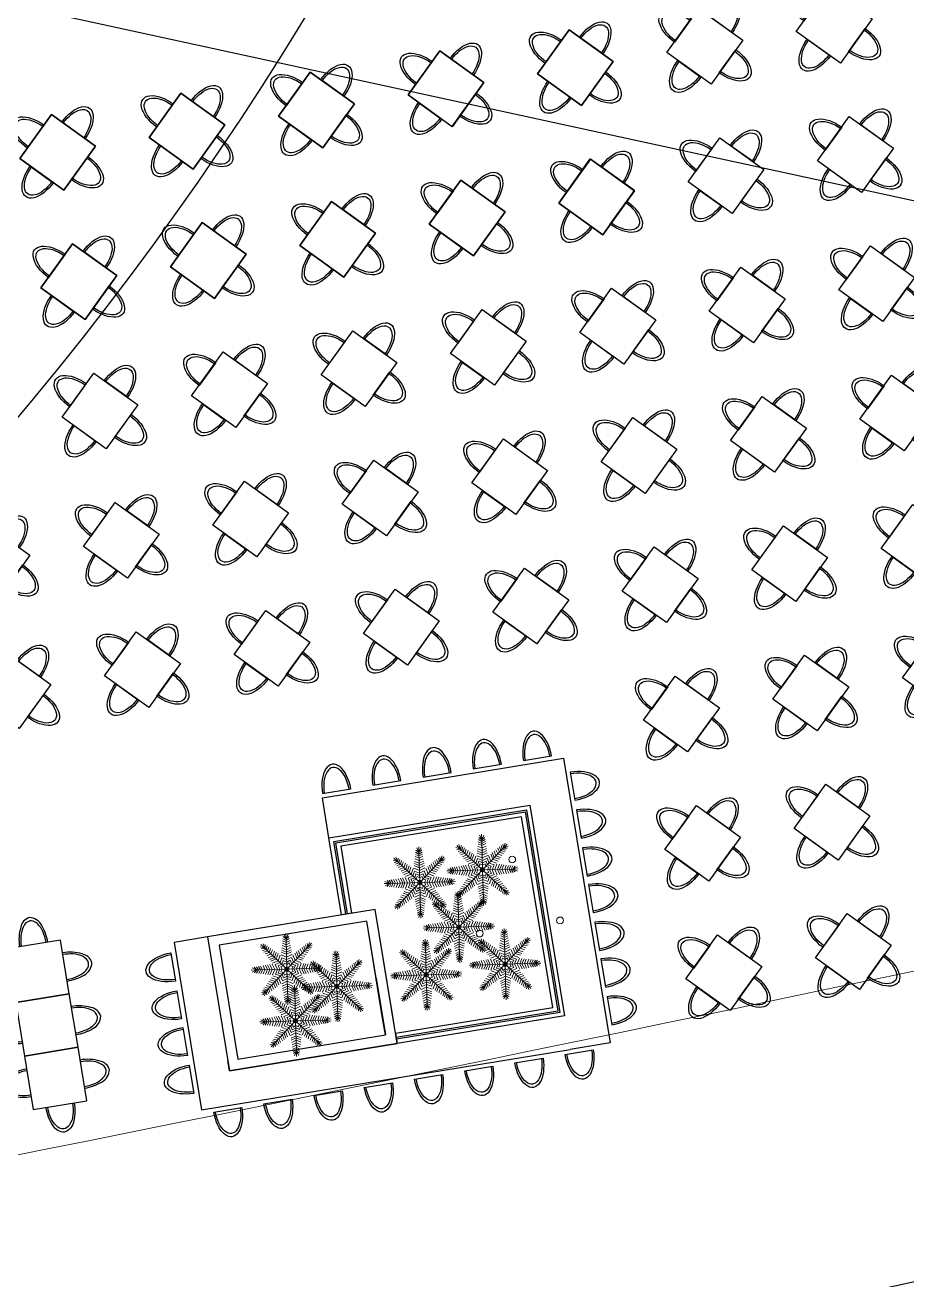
# Model space of a CAD drawing. Header units: metres. Extents: x 2 to 659295185, y -28 to 1124222152.
# Drawn here: x 655611.81 to 655624.8, y 1126425.51 to 1126444 of the extents above; entities that cross this region are included whole.
import ezdxf

# ---------------------------------------------------------------- set-up
doc = ezdxf.new("R2010")
doc.units = ezdxf.units.M
doc.header["$MEASUREMENT"] = 0
for name, pattern in [('CCSM_C1_CUERPO D.dwg 19-03-12$0$CONTINUA', [0]), ('CCSM_C1_CUERPO EL$0$DASHED', [0.75, 0.5, -0.25]), ('DASHDOT', [1, 0.5, -0.25, 0, -0.25])]:
    doc.linetypes.add(name, pattern=pattern)
doc.layers.get('0').update_dxf_attribs({"linetype": 'CONTINUOUS'})
for name, color, linetype in [('CCSM_C1_CUERPO CK$0$A-VISTA 4', 8, 'CONTINUOUS'), ('CCSM_C1_CUERPO D.dwg 19-03-12$0$1_jardinera', 86, 'CONTINUOUS'), ('CCSM_C1_CUERPO D.dwg 19-03-12$0$A-VISTA 4', 8, 'CONTINUOUS'), ('CCSM_C1_CUERPO D.dwg 19-03-12$0$MESÓN', 6, 'CONTINUOUS'), ('CCSM_C1_CUERPO D.dwg 19-03-12$0$PTOS DE UBIC DE TUBERIAS', 1, 'CONTINUOUS'), ('CCSM_C1_CUERPO D.dwg 19-03-12$0$SILLAS', 8, 'CONTINUOUS'), ('CCSM_C1_CUERPO EL$0$A-PROYECCIONES', 5, 'CCSM_C1_CUERPO EL$0$DASHED'), ('MESAS', 5, 'CONTINUOUS'), ('MESAS DE FERIA', 7, 'CONTINUOUS'), ('Numero de manzana', 6, 'CONTINUOUS'), ('SILLAS', 2, 'CONTINUOUS'), ('TERRENO DE TABACALERA', 50, 'CONTINUOUS')]:
    doc.layers.add(name, color=color, linetype=linetype)
doc.layers.add('LOCALES ASIGNADOS', color=41, linetype='DASHDOT', lineweight=0)
doc.layers.add('PISO AZUL', color=7, linetype='CONTINUOUS', true_color=0xbddeff)

# ---------------------------------------------------------------- blocks, each defined once
blk = doc.blocks.new('CCSM_C1_CUERPO D.dwg 19-03-12$0$PALMERA')
at = {"linetype": 'Continuous', "lineweight": 0}
for p, q in [((0, 0.438), (-0.027, 0.495)), ((0, 0.438), (0, 0.506)), ((0, 0.438), (0.027, 0.495)), ((-0.275, 0.324), (-0.334, 0.346)), ((-0.275, 0.324), (-0.323, 0.372)), ((-0.273, 0.323), (-0.322, 0.317)), ((-0.275, 0.324), (-0.297, 0.383)), ((0, 0.049), (-0.275, 0.324)), ((-0.273, 0.323), (-0.268, 0.371)), ((-0.259, 0.308), (-0.246, 0.354)), ((-0.241, 0.29), (-0.225, 0.338)), ((0, 0.297), (-0.058, 0.323)), ((0, 0.333), (-0.054, 0.354)), ((0, 0.361), (-0.049, 0.385)), ((0, 0.39), (-0.045, 0.412)), ((0, 0.415), (-0.042, 0.439)), ((0, 0.436), (-0.038, 0.466)), ((0, 0.436), (0.038, 0.466)), ((0, 0.415), (0.042, 0.439)), ((0, 0.049), (0, 0.438)), ((0, 0.39), (0.045, 0.412)), ((0, 0.361), (0.049, 0.385)), ((0, 0.333), (0.054, 0.354)), ((0, 0.049), (0.275, 0.324)), ((0, 0.297), (0.058, 0.323)), ((0.241, 0.29), (0.225, 0.338)), ((0.259, 0.308), (0.246, 0.354)), ((0.273, 0.323), (0.268, 0.371)), ((0.273, 0.323), (0.322, 0.317)), ((0.275, 0.324), (0.297, 0.383)), ((0.275, 0.324), (0.323, 0.372)), ((0.275, 0.324), (0.334, 0.346)), ((-0.259, 0.308), (-0.305, 0.296)), ((-0.241, 0.29), (-0.289, 0.274)), ((-0.22, 0.27), (-0.272, 0.252)), ((-0.2, 0.25), (-0.253, 0.227)), ((-0.175, 0.224), (-0.235, 0.202)), ((-0.22, 0.27), (-0.203, 0.321)), ((-0.154, 0.203), (-0.218, 0.179)), ((-0.134, 0.183), (-0.201, 0.158)), ((-0.2, 0.25), (-0.177, 0.302)), ((-0.175, 0.224), (-0.153, 0.284)), ((-0.154, 0.203), (-0.13, 0.267)), ((-0.134, 0.183), (-0.108, 0.25)), ((-0.109, 0.159), (-0.081, 0.23)), ((-0.085, 0.135), (-0.061, 0.197)), ((0, 0.204), (-0.07, 0.235)), ((0, 0.239), (-0.066, 0.268)), ((-0.063, 0.112), (-0.047, 0.161)), ((0, 0.266), (-0.062, 0.295)), ((0, 0.17), (-0.061, 0.197)), ((0, 0.138), (-0.047, 0.161)), ((0, 0.266), (0.062, 0.295)), ((0, 0.239), (0.066, 0.268)), ((0, 0.204), (0.07, 0.235)), ((0, 0.17), (0.061, 0.197)), ((0, 0.138), (0.047, 0.161)), ((0.063, 0.112), (0.047, 0.161)), ((0.085, 0.135), (0.061, 0.197)), ((0.109, 0.159), (0.081, 0.23)), ((0.134, 0.183), (0.108, 0.25)), ((0.154, 0.203), (0.13, 0.267)), ((0.134, 0.183), (0.201, 0.158)), ((0.175, 0.224), (0.153, 0.284)), ((0.154, 0.203), (0.218, 0.179)), ((0.175, 0.224), (0.235, 0.202)), ((0.2, 0.25), (0.177, 0.302)), ((0.2, 0.25), (0.253, 0.227)), ((0.22, 0.27), (0.203, 0.321)), ((0.22, 0.27), (0.272, 0.252)), ((0.241, 0.29), (0.289, 0.274)), ((0.259, 0.308), (0.305, 0.296)), ((-0.389, 0.049), (-0.457, 0.049)), ((-0.389, 0.049), (-0.446, 0.076)), ((-0.389, 0.049), (-0.446, 0.023)), ((-0.387, 0.049), (-0.417, 0.087)), ((-0.387, 0.049), (-0.417, 0.011)), ((-0.366, 0.049), (-0.39, 0.091)), ((-0.366, 0.049), (-0.39, 0.007)), ((0, 0.049), (-0.389, 0.049)), ((-0.341, 0.049), (-0.363, 0.095)), ((-0.341, 0.049), (-0.363, 0.004)), ((-0.312, 0.049), (-0.336, 0.098)), ((-0.312, 0.049), (-0.336, 0)), ((-0.283, 0.049), (-0.304, 0.103)), ((-0.283, 0.049), (-0.304, -0.004)), ((0, 0.049), (-0.275, -0.226)), ((-0.248, 0.049), (-0.274, 0.107)), ((-0.248, 0.049), (-0.274, -0.009)), ((-0.217, 0.049), (-0.246, 0.111)), ((-0.217, 0.049), (-0.246, -0.013)), ((-0.19, 0.049), (-0.219, 0.115)), ((-0.19, 0.049), (-0.219, -0.016)), ((-0.155, 0.049), (-0.185, 0.119)), ((-0.155, 0.049), (-0.185, -0.021)), ((-0.109, 0.159), (-0.181, 0.131)), ((-0.085, 0.135), (-0.148, 0.11)), ((-0.121, 0.049), (-0.148, 0.11)), ((-0.121, 0.049), (-0.148, -0.012)), ((-0.063, 0.112), (-0.112, 0.096)), ((-0.089, 0.049), (-0.112, 0.096)), ((-0.089, 0.049), (-0.112, 0.003)), ((-0.063, -0.014), (-0.112, 0.003)), ((-0.043, 0.092), (-0.079, 0.082)), ((-0.061, 0.049), (-0.079, 0.082)), ((-0.061, 0.049), (-0.079, 0.017)), ((-0.043, 0.006), (-0.079, 0.017)), ((-0.043, 0.092), (-0.033, 0.128)), ((-0.043, 0.006), (-0.033, -0.03)), ((0, 0.11), (-0.033, 0.128)), ((0, 0.11), (0.033, 0.128)), ((0, 0.049), (0, -0.34)), ((0, 0.049), (0.275, -0.226)), ((0, 0.049), (0.389, 0.049)), ((0.043, 0.092), (0.033, 0.128)), ((0.043, 0.006), (0.033, -0.03)), ((0.043, 0.092), (0.079, 0.082)), ((0.043, 0.006), (0.079, 0.017)), ((0.061, 0.049), (0.079, 0.082)), ((0.061, 0.049), (0.079, 0.017)), ((0.063, 0.112), (0.112, 0.096)), ((0.063, -0.014), (0.112, 0.003)), ((0.085, 0.135), (0.148, 0.11)), ((0.089, 0.049), (0.112, 0.096)), ((0.089, 0.049), (0.112, 0.003)), ((0.109, 0.159), (0.181, 0.131)), ((0.121, 0.049), (0.148, 0.11)), ((0.121, 0.049), (0.148, -0.012)), ((0.155, 0.049), (0.185, 0.119)), ((0.155, 0.049), (0.185, -0.021)), ((0.19, 0.049), (0.219, 0.115)), ((0.19, 0.049), (0.219, -0.016)), ((0.217, 0.049), (0.246, 0.111)), ((0.217, 0.049), (0.246, -0.013)), ((0.248, 0.049), (0.274, 0.107)), ((0.248, 0.049), (0.274, -0.009)), ((0.283, 0.049), (0.304, 0.103)), ((0.283, 0.049), (0.304, -0.004)), ((0.312, 0.049), (0.336, 0.098)), ((0.312, 0.049), (0.336, 0)), ((0.341, 0.049), (0.363, 0.095)), ((0.341, 0.049), (0.363, 0.004)), ((0.366, 0.049), (0.39, 0.091)), ((0.366, 0.049), (0.39, 0.007)), ((0.387, 0.049), (0.417, 0.087)), ((0.387, 0.049), (0.417, 0.011)), ((0.389, 0.049), (0.446, 0.076)), ((0.389, 0.049), (0.457, 0.049)), ((0.389, 0.049), (0.446, 0.023)), ((-0.22, -0.171), (-0.272, -0.154)), ((-0.2, -0.151), (-0.253, -0.128)), ((-0.175, -0.126), (-0.235, -0.104)), ((-0.154, -0.104), (-0.218, -0.081)), ((-0.134, -0.085), (-0.201, -0.059)), ((-0.2, -0.151), (-0.177, -0.204)), ((-0.109, -0.06), (-0.181, -0.032)), ((-0.175, -0.126), (-0.153, -0.186)), ((-0.154, -0.104), (-0.13, -0.168)), ((-0.085, -0.036), (-0.148, -0.012)), ((-0.134, -0.085), (-0.108, -0.152)), ((-0.109, -0.06), (-0.081, -0.132)), ((-0.085, -0.036), (-0.061, -0.099)), ((0, -0.106), (-0.07, -0.136)), ((0, -0.141), (-0.066, -0.17)), ((-0.063, -0.014), (-0.047, -0.063)), ((0, -0.072), (-0.061, -0.099)), ((0, -0.04), (-0.047, -0.063)), ((0, -0.012), (-0.033, -0.03)), ((0, -0.012), (0.033, -0.03)), ((0, -0.04), (0.047, -0.063)), ((0, -0.072), (0.061, -0.099)), ((0, -0.106), (0.07, -0.136)), ((0, -0.141), (0.066, -0.17)), ((0.063, -0.014), (0.047, -0.063)), ((0.085, -0.036), (0.061, -0.099)), ((0.109, -0.06), (0.081, -0.132)), ((0.085, -0.036), (0.148, -0.012)), ((0.134, -0.085), (0.108, -0.152)), ((0.109, -0.06), (0.181, -0.032)), ((0.154, -0.104), (0.13, -0.168)), ((0.134, -0.085), (0.201, -0.059)), ((0.175, -0.126), (0.153, -0.186)), ((0.154, -0.104), (0.218, -0.081)), ((0.175, -0.126), (0.235, -0.104)), ((0.2, -0.151), (0.177, -0.204)), ((0.2, -0.151), (0.253, -0.128)), ((0.22, -0.171), (0.272, -0.154)), ((-0.275, -0.226), (-0.334, -0.247)), ((-0.275, -0.226), (-0.323, -0.274)), ((-0.273, -0.224), (-0.322, -0.219)), ((-0.259, -0.21), (-0.305, -0.197)), ((-0.275, -0.226), (-0.297, -0.285)), ((-0.241, -0.192), (-0.289, -0.176)), ((-0.273, -0.224), (-0.268, -0.273)), ((-0.259, -0.21), (-0.246, -0.256)), ((-0.241, -0.192), (-0.225, -0.24)), ((-0.22, -0.171), (-0.203, -0.223)), ((0, -0.168), (-0.062, -0.197)), ((0, -0.198), (-0.058, -0.225)), ((0, -0.234), (-0.054, -0.255)), ((0, -0.263), (-0.049, -0.287)), ((0, -0.291), (-0.045, -0.314)), ((0, -0.317), (-0.042, -0.341)), ((0, -0.168), (0.062, -0.197)), ((0, -0.198), (0.058, -0.225)), ((0, -0.234), (0.054, -0.255)), ((0, -0.263), (0.049, -0.287)), ((0, -0.291), (0.045, -0.314)), ((0, -0.317), (0.042, -0.341)), ((0.22, -0.171), (0.203, -0.223)), ((0.241, -0.192), (0.225, -0.24)), ((0.241, -0.192), (0.289, -0.176)), ((0.259, -0.21), (0.246, -0.256)), ((0.259, -0.21), (0.305, -0.197)), ((0.273, -0.224), (0.268, -0.273)), ((0.273, -0.224), (0.322, -0.219)), ((0.275, -0.226), (0.323, -0.274)), ((0.275, -0.226), (0.334, -0.247)), ((0.275, -0.226), (0.297, -0.285)), ((0, -0.338), (-0.038, -0.368)), ((0, -0.34), (-0.027, -0.397)), ((0, -0.338), (0.038, -0.368)), ((0, -0.34), (0, -0.408)), ((0, -0.34), (0.027, -0.397))]:
    blk.add_line(p, q, dxfattribs=at)
at = {"linetype": 'CCSM_C1_CUERPO D.dwg 19-03-12$0$CONTINUA', "lineweight": 0}
for p, q in [((-0.275, 0.324), (-0.275, 0.324)), ((0, 0.438), (0, 0.438)), ((0.275, 0.324), (0.275, 0.324)), ((-0.389, 0.049), (-0.389, 0.049)), ((0.389, 0.049), (0.389, 0.049)), ((-0.275, -0.226), (-0.275, -0.226)), ((0.275, -0.226), (0.275, -0.226)), ((0, -0.34), (0, -0.34))]:
    blk.add_line(p, q, dxfattribs=at)
at = {"linetype": 'Continuous', "lineweight": 0}
blk.add_circle((0, 0.049), 0.0275, dxfattribs=at)
blk.add_circle((0, 0.049), 0.0275, dxfattribs=at)
blk.add_circle((0, 0.049), 0.0275, dxfattribs=at)
blk.add_circle((0, 0.049), 0.0275, dxfattribs=at)
blk.add_circle((0, 0.049), 0.0275, dxfattribs=at)
blk.add_circle((0, 0.049), 0.0275, dxfattribs=at)
blk.add_circle((0, 0.049), 0.0275, dxfattribs=at)
blk.add_circle((0, 0.049), 0.0275, dxfattribs=at)
blk = doc.blocks.new('CCSM_C1_CUERPO D.dwg 19-03-12$0$sillas')
at = {"layer": 'CCSM_C1_CUERPO D.dwg 19-03-12$0$SILLAS'}
blk.add_line((0.21, 0), (-0.21, 0), dxfattribs=at)
at = {"layer": 'CCSM_C1_CUERPO D.dwg 19-03-12$0$SILLAS', "extrusion": (0, 0, -1)}
for major_axis, ratio in [((0, 0.403), 0.521085), ((0, 0.353), 0.524072)]:
    blk.add_ellipse((0, 0), major_axis=major_axis, ratio=ratio, start_param=4.712389, end_param=7.853982, dxfattribs=at)
blk = doc.blocks.new('CCSM_C1_CUERPO D.dwg 19-03-12$0$2222')
blk.add_lwpolyline([(21.748, 7.058), (21.748, 5.908), (18.748, 5.908), (18.748, 9.058), (21.248, 9.058)])
at = {"color": 161}
for points in [[(21.685, 7.058), (21.685, 5.971), (18.81, 5.971), (18.81, 8.996), (21.248, 8.996)], [(21.66, 7.058), (21.66, 5.996), (18.835, 5.996), (18.835, 8.971), (21.248, 8.971)]]:
    blk.add_lwpolyline(points, dxfattribs=at)
for points in [[(21.248, 9.058), (21.248, 8.688), (21.248, 7.058), (23.748, 7.058), (23.748, 9.058)], [(21.398, 8.908), (21.398, 8.688), (21.398, 7.208), (23.598, 7.208), (23.598, 8.908)]]:
    blk.add_lwpolyline(points, close=True)
at = {"layer": 'CCSM_C1_CUERPO D.dwg 19-03-12$0$A-VISTA 4'}
blk.add_line((18.898, 9.058), (21.248, 9.058), dxfattribs=at)
blk.add_lwpolyline([(21.748, 7.058), (21.748, 5.908), (18.748, 5.908), (18.748, 9.058), (21.248, 9.058), (21.248, 8.908), (18.898, 8.908), (18.898, 6.058), (21.598, 6.058), (21.598, 7.058)], close=True, dxfattribs=at)
for points in [[(21.248, 8.908), (21.248, 8.908), (21.248, 9.058), (23.748, 9.058), (23.748, 8.908)], [(21.248, 8.908), (21.248, 7.058), (23.598, 7.058)], [(21.398, 8.058), (21.398, 8.908)], [(21.398, 8.908), (21.398, 7.208), (23.598, 7.208)]]:
    blk.add_lwpolyline(points, dxfattribs=at)
at = {"layer": 'CCSM_C1_CUERPO D.dwg 19-03-12$0$MESÓN'}
for points in [[(21.748, 5.908), (21.748, 5.308), (18.148, 5.308), (18.148, 9.558), (18.748, 9.558)], [(23.748, 7.058), (24.248, 7.058), (24.248, 9.558), (18.748, 9.558)]]:
    blk.add_lwpolyline(points, dxfattribs=at)
for p, rotation in [((18.622, 9.62), 359.9934398522506), ((19.372, 9.62), 359.9934398522506), ((20.121, 9.62), 359.9934398522506), ((20.87, 9.62), 359.9934398522506), ((21.619, 9.62), 359.9934398522506), ((22.369, 9.62), 359.9934398522506), ((23.118, 9.62), 359.9934398522506), ((23.867, 9.62), 359.9934398522506), ((24.322, 9.091), 269.9934398456682), ((24.322, 8.526), 269.9934398456682), ((24.322, 7.979), 269.9934398456682), ((24.322, 7.414), 269.9934398456682)]:
    blk.add_blockref('CCSM_C1_CUERPO D.dwg 19-03-12$0$sillas', p, dxfattribs=dict(rotation=rotation))
at = {"xscale": -1}
for p, rotation in [((18.085, 9.091), 90.00655999721792), ((18.085, 8.526), 90.00655999721792), ((18.085, 7.979), 90.00655999721792), ((18.085, 7.414), 90.00655999721792), ((18.085, 6.867), 90.00655999721792), ((18.085, 6.301), 90.00655999721792), ((18.085, 5.736), 90.00655999721792), ((18.528, 5.246), 180.0065599906357), ((19.277, 5.246), 180.0065599906357), ((20.026, 5.246), 180.0065599906357), ((20.776, 5.246), 180.0065599906357), ((21.525, 5.246), 180.0065599906357)]:
    blk.add_blockref('CCSM_C1_CUERPO D.dwg 19-03-12$0$sillas', p, dxfattribs=dict(at, rotation=rotation))
at = {"layer": 'CCSM_C1_CUERPO D.dwg 19-03-12$0$1_jardinera', "xscale": 1.14956302200332, "yscale": 1.14956302200332, "zscale": 1.14956302200332, "rotation": 82.31979122076329}
for p in [(22.725, 8.482), (19.546, 8.156), (20.716, 8.125), (22.043, 8.078), (22.728, 7.708), (20.13, 7.506), (19.647, 6.732), (20.591, 6.766)]:
    blk.add_blockref('CCSM_C1_CUERPO D.dwg 19-03-12$0$PALMERA', p, dxfattribs=at)
blk = doc.blocks.new('mesa cuadrada')
at = {"layer": 'MESAS', "color": 7}
blk.add_lwpolyline([(0, 0.8), (0.8, 0.8), (0.8, 0), (0, 0)], close=True, dxfattribs=at)
blk = doc.blocks.new('SILLA NARANJA')
at = {"layer": 'SILLAS', "color": 3}
blk.add_line((-0.15, 0.147), (0.15, -0.147), dxfattribs=at)
for major_axis, ratio in [((-0.282, -0.288), 0.521085), ((-0.247, -0.252), 0.524072)]:
    blk.add_ellipse((0, 0), major_axis=major_axis, ratio=ratio, start_param=1.570796, end_param=4.712389, dxfattribs=at)
blk = doc.blocks.new('MESA BAJA NARANJA')
at = {"color": 7, "extrusion": (0, 0, -1), "zscale": -0.9999999999999999, "rotation": 224.4563677717573}
blk.add_blockref('mesa cuadrada', (0, 0), dxfattribs=at)
at = {"layer": 'PISO AZUL'}
for p, rotation in [((-0.28, -0.286), 89.99999999999999), ((-0.286, -0.84), 179.9999999999999), ((0.286, -0.851), 269.9999999999999)]:
    blk.add_blockref('SILLA NARANJA', p, dxfattribs=dict(at, rotation=rotation))
blk.add_blockref('SILLA NARANJA', (0.286, -0.28), dxfattribs=at)
blk = doc.blocks.new('SILLA VERDE AMARILLA')
at = {"layer": 'SILLAS', "color": 20}
blk.add_line((0.148, -0.149), (-0.148, 0.149), dxfattribs=at)
at = {"layer": 'SILLAS', "color": 20, "extrusion": (0, 0, -1)}
for major_axis, ratio in [((0.285, 0.285), 0.521085), ((0.25, 0.25), 0.524072)]:
    blk.add_ellipse((0, 0), major_axis=major_axis, ratio=ratio, start_param=4.712389, end_param=7.853982, dxfattribs=at)
blk = doc.blocks.new('MESA ALTA SILLA VERDE AMARILLA')
at = {"layer": 'SILLAS', "color": 7}
blk.add_lwpolyline([(0, -1.131), (-0.566, -0.566), (0, 0), (0.566, -0.566)], close=True, dxfattribs=at)
at = {"layer": 'SILLAS'}
for p, rotation in [((-0.283, -0.283), 89.99999999999999), ((-0.283, -0.849), 179.9999999999999), ((0.283, -0.849), 269.9999999999999)]:
    blk.add_blockref('SILLA VERDE AMARILLA', p, dxfattribs=dict(at, rotation=rotation))
at = {"layer": 'SILLAS', "extrusion": (0, 0, -1), "zscale": -1, "rotation": 45.0000137122405}
blk.add_blockref('mesa cuadrada', (0, -1.131), dxfattribs=at)
at = {"layer": 'SILLAS'}
blk.add_blockref('SILLA VERDE AMARILLA', (0.283, -0.283), dxfattribs=at)
blk = doc.blocks.new('MF')
at = {"color": 3}
for points in [[(-1004119.416, 828092.006, 0.093661), (-1004119.463, 828092.264, 0.272986), (-1004119.626, 828092.409, 0.280612), (-1004119.774, 828092.288, 0.119482), (-1004119.836, 828092.006, -9.41961)], [(-1004119.441, 828092.006, 0.066967), (-1004119.464, 828092.177, 0.121337), (-1004119.542, 828092.32, 0.195362), (-1004119.626, 828092.359, 0.239129), (-1004119.734, 828092.294, 0.082612), (-1004119.795, 828092.157, 0.050831), (-1004119.811, 828092.006, 0.401558)], [(-1004118.616, 828092.006, 0.093661), (-1004118.663, 828092.264, 0.272986), (-1004118.826, 828092.409, 0.280612), (-1004118.974, 828092.288, 0.119482), (-1004119.036, 828092.006, -9.41961)], [(-1004118.641, 828092.006, 0.066967), (-1004118.664, 828092.177, 0.121337), (-1004118.742, 828092.32, 0.195362), (-1004118.826, 828092.359, 0.239129), (-1004118.934, 828092.294, 0.082612), (-1004118.995, 828092.157, 0.050831), (-1004119.011, 828092.006, 0.401558)], [(-1004117.816, 828092.006, 0.093661), (-1004117.863, 828092.264, 0.272986), (-1004118.026, 828092.409, 0.280612), (-1004118.174, 828092.288, 0.119482), (-1004118.236, 828092.006, -9.41961)], [(-1004117.841, 828092.006, 0.066967), (-1004117.864, 828092.177, 0.121337), (-1004117.942, 828092.32, 0.195362), (-1004118.026, 828092.359, 0.239129), (-1004118.134, 828092.294, 0.082612), (-1004118.195, 828092.157, 0.050831), (-1004118.211, 828092.006, 0.401558)], [(-1004120.026, 828091.396, -0.093661), (-1004120.284, 828091.443, -0.272986), (-1004120.429, 828091.606, -0.280612), (-1004120.308, 828091.754, -0.119482), (-1004120.026, 828091.816, 9.41961)], [(-1004120.026, 828091.421, -0.066967), (-1004120.198, 828091.444, -0.121337), (-1004120.34, 828091.521, -0.195362), (-1004120.379, 828091.606, -0.239129), (-1004120.314, 828091.713, -0.082612), (-1004120.178, 828091.775, -0.050831), (-1004120.026, 828091.791, -0.401558)], [(-1004117.626, 828091.396, 0.093661), (-1004117.368, 828091.443, 0.272986), (-1004117.223, 828091.606, 0.280612), (-1004117.344, 828091.754, 0.119482), (-1004117.626, 828091.816, -9.41961)], [(-1004117.626, 828091.421, 0.066967), (-1004117.455, 828091.444, 0.121337), (-1004117.312, 828091.521, 0.195362), (-1004117.273, 828091.606, 0.239129), (-1004117.339, 828091.713, 0.082612), (-1004117.475, 828091.775, 0.050831), (-1004117.626, 828091.791, 0.401558)], [(-1004119.416, 828091.206, -0.093661), (-1004119.463, 828090.948, -0.272986), (-1004119.626, 828090.803, -0.280612), (-1004119.774, 828090.924, -0.119482), (-1004119.836, 828091.206, 9.41961)], [(-1004119.441, 828091.206, -0.066967), (-1004119.464, 828091.034, -0.121337), (-1004119.542, 828090.892, -0.195362), (-1004119.626, 828090.853, -0.239129), (-1004119.734, 828090.918, -0.082612), (-1004119.795, 828091.054, -0.050831), (-1004119.811, 828091.206, -0.401558)], [(-1004118.616, 828091.206, -0.093661), (-1004118.663, 828090.948, -0.272986), (-1004118.826, 828090.803, -0.280612), (-1004118.974, 828090.924, -0.119482), (-1004119.036, 828091.206, 9.41961)], [(-1004118.641, 828091.206, -0.066967), (-1004118.664, 828091.034, -0.121337), (-1004118.742, 828090.892, -0.195362), (-1004118.826, 828090.853, -0.239129), (-1004118.934, 828090.918, -0.082612), (-1004118.995, 828091.054, -0.050831), (-1004119.011, 828091.206, -0.401558)], [(-1004117.816, 828091.206, -0.093661), (-1004117.863, 828090.948, -0.272986), (-1004118.026, 828090.803, -0.280612), (-1004118.174, 828090.924, -0.119482), (-1004118.236, 828091.206, 9.41961)], [(-1004117.841, 828091.206, -0.066967), (-1004117.864, 828091.034, -0.121337), (-1004117.942, 828090.892, -0.195362), (-1004118.026, 828090.853, -0.239129), (-1004118.134, 828090.918, -0.082612), (-1004118.195, 828091.054, -0.050831), (-1004118.211, 828091.206, -0.401558)]]:
    blk.add_lwpolyline(points, format="xyb", dxfattribs=at)
at = {"color": 7}
for points in [[(-1004120.026, 828092.006), (-1004119.226, 828092.006), (-1004119.226, 828091.206), (-1004120.026, 828091.206), (-1004120.026, 828092.006)], [(-1004119.226, 828092.006), (-1004118.426, 828092.006), (-1004118.426, 828091.206), (-1004119.226, 828091.206), (-1004119.226, 828092.006)], [(-1004118.426, 828092.006), (-1004117.626, 828092.006), (-1004117.626, 828091.206), (-1004118.426, 828091.206), (-1004118.426, 828092.006)]]:
    blk.add_lwpolyline(points, dxfattribs=at)

msp = doc.modelspace()

# ---------------------------------------------------------------- hatches: boundary and pattern name
at = {"layer": 'LOCALES ASIGNADOS'}
h = msp.add_hatch(color=256, dxfattribs=at)
edge = h.paths.add_edge_path()
edge.add_arc((219491.1056, 1054914.3756), 441878.9229, 9.308049718, 9.309563548, ccw=False)
edge.add_line((655551.8097, 1126384.9626), (655564.5398, 1126387.0492))
edge.add_line((655564.5398, 1126387.0492), (655562.5867, 1126398.9652))
edge.add_line((655562.5867, 1126398.9652), (655552.3922, 1126397.2942))
edge.add_line((655552.3922, 1126397.2942), (655552.4569, 1126396.8995))
edge.add_line((655552.4569, 1126396.8995), (655549.9212, 1126396.4839))

# ---------------------------------------------------------------- linework, layer by layer
at = {"layer": 'CCSM_C1_CUERPO CK$0$A-VISTA 4', "lineweight": 5}
msp.add_arc((655377.7276, 1127600.5384), 1196.2927, 278.1177294, 282.1897732, dxfattribs=at)
at = {"layer": 'CCSM_C1_CUERPO D.dwg 19-03-12$0$PTOS DE UBIC DE TUBERIAS', "lineweight": 5}
for centre in [(655618.984, 1126431.7025), (655619.6885, 1126430.8046), (655618.5043, 1126430.6105)]:
    msp.add_circle(centre, 0.05, dxfattribs=at)
at = {"layer": 'CCSM_C1_CUERPO EL$0$A-PROYECCIONES', "lineweight": 5}
msp.add_lwpolyline([(655421.1065, 1126403.1157, 0.0062103), (655452.1715, 1126404.6309, 0.0092237), (655503.3398, 1126408.847, 0.0058318), (655535.1153, 1126412.626), (655535.6132, 1126409.5887, 0.0194724), (655631.4645, 1126426.348, 0.0707147)], format="xyb", dxfattribs=at)
at = {"layer": 'MESAS DE FERIA'}
msp.add_arc((655435.616, 1127281.3346), 876.538, 277.3238872, 283.2378814, dxfattribs=at)
at = {"layer": 'Numero de manzana', "lineweight": -2}
msp.add_circle((655575.4972, 1126468.5723), 47.2457, dxfattribs=at)
at = {"layer": 'TERRENO DE TABACALERA', "lineweight": -3}
msp.add_line((655590, 1126449), (656087, 1126341), dxfattribs=at)
msp.add_lwpolyline([(655506, 1126886), (655577, 1126452), (655577, 1126452), (655590, 1126449), (656087, 1126341), (656087, 1126341), (656113, 1126403), (656125, 1126444), (656126, 1126472), (656121, 1126555), (656125, 1126569), (656147, 1126631), (656203, 1126760), (656210, 1126776)], dxfattribs=at)

# ---------------------------------------------------------------- block references
at = {"lineweight": 5, "rotation": 189.3084512129477}
msp.add_blockref('CCSM_C1_CUERPO D.dwg 19-03-12$0$2222', (655636.7915, 1126441.3682), dxfattribs=at)
at = {"layer": 'MESAS DE FERIA', "xscale": -1, "rotation": 9.854286155436434}
for p in [(655623.6352, 1126444.5586), (655621.7289, 1126444.2461), (655623.9476, 1126442.6526), (655622.0413, 1126442.3401), (655624.26, 1126440.7467), (655622.3537, 1126440.4342), (655620.4474, 1126440.1217), (655618.5413, 1126439.8091), (655616.635, 1126439.4967), (655614.7287, 1126439.1842), (655612.8224, 1126438.8717), (655624.5726, 1126438.8407), (655622.6663, 1126438.5282), (655620.76, 1126438.2157), (655618.8537, 1126437.9032), (655616.9474, 1126437.5907), (655615.0411, 1126437.2782), (655613.1348, 1126436.9658), (655624.885, 1126436.9347), (655611.2285, 1126436.6533), (655622.9787, 1126436.6222), (655621.0724, 1126436.3098), (655619.1661, 1126435.9973), (655617.2598, 1126435.6848), (655615.3535, 1126435.3723), (655613.4472, 1126435.0598), (655625.1975, 1126435.0288), (655611.5409, 1126434.7474), (655623.2912, 1126434.7163), (655621.3849, 1126434.4038), (655623.6036, 1126432.8104), (655621.6973, 1126432.4979), (655623.916, 1126430.9045), (655622.0097, 1126430.592)]:
    msp.add_blockref('MESA BAJA NARANJA', p, dxfattribs=at)
at = {"layer": 'MESAS DE FERIA', "rotation": 279.3095457371477}
for p in [(655620.4723, 1126443.4669), (655618.566, 1126443.1544), (655616.6598, 1126442.8419), (655614.7535, 1126442.5294), (655612.8472, 1126442.2169), (655620.7847, 1126441.5609), (655618.8785, 1126441.2484), (655616.9722, 1126440.9359), (655615.0659, 1126440.6234), (655613.1596, 1126440.311)]:
    msp.add_blockref('MESA ALTA SILLA VERDE AMARILLA', p, dxfattribs=at)
at = {"layer": 'MESAS DE FERIA', "color": 7, "xscale": -1, "rotation": 99.30954573056545}
msp.add_blockref('MF', (1635231.2881, 269494.8256), dxfattribs=at)

doc.saveas('drawing.dxf')
